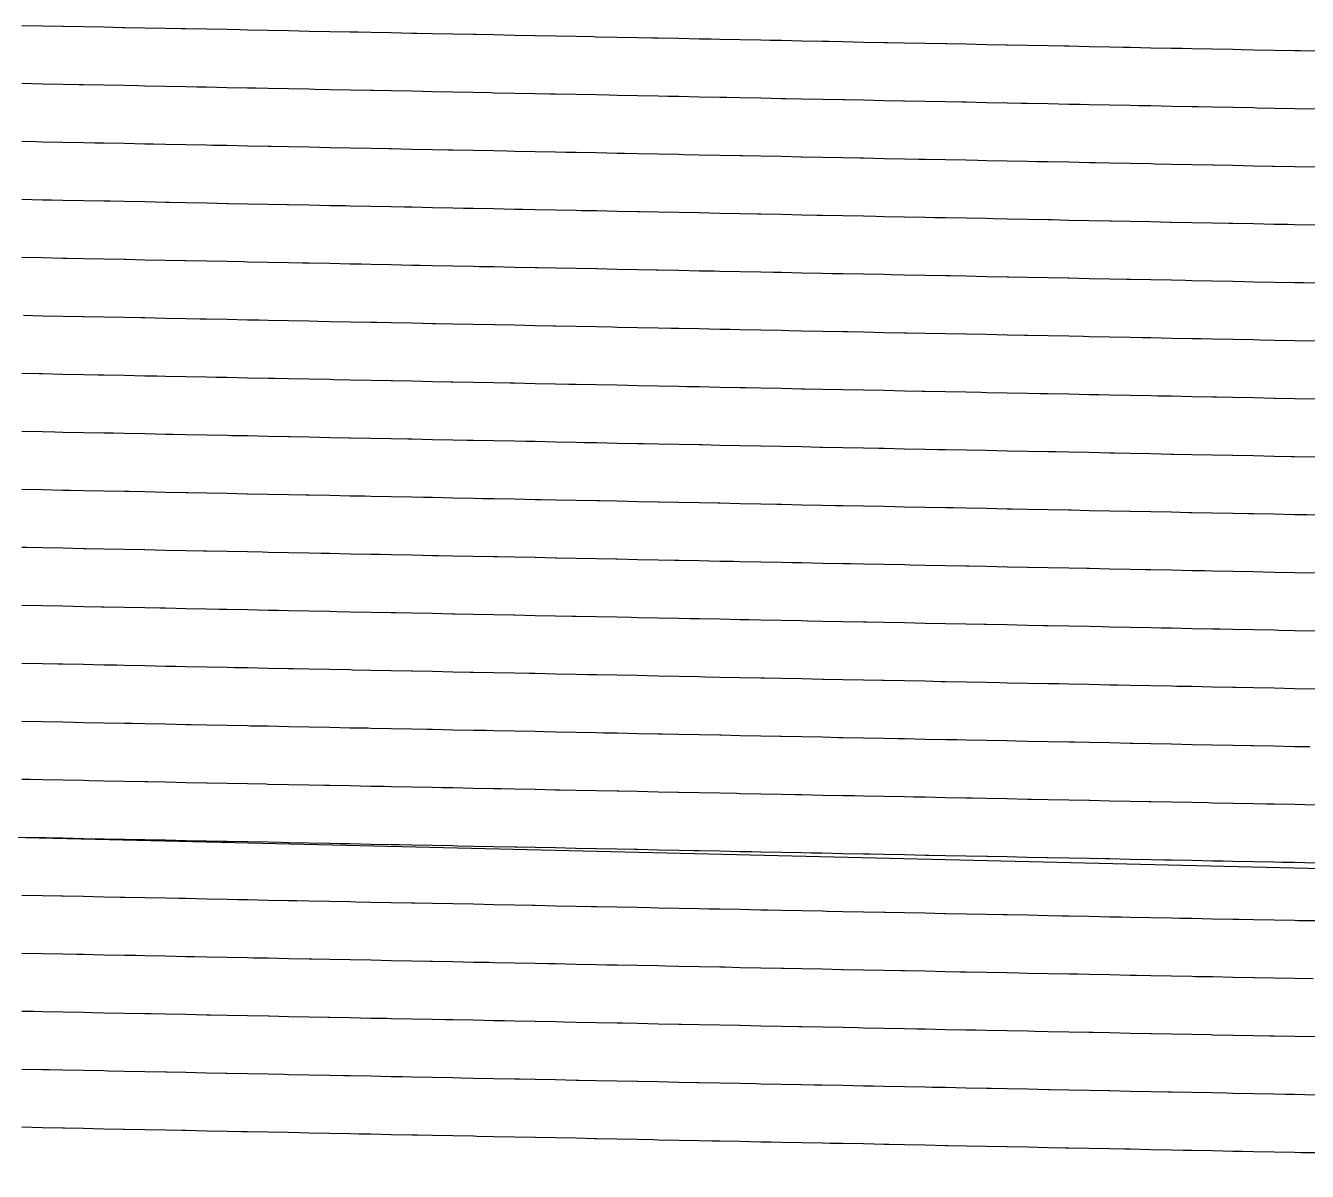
# Model space of a CAD drawing. Header units: metres. Extents: x 2418 to 4584, y 40 to 163.
# Drawn here: x 3095.1 to 3230.5, y 40 to 161 of the extents above; entities that cross this region are included whole.
import ezdxf

# ---------------------------------------------------------------- set-up
doc = ezdxf.new("R2010")
doc.units = ezdxf.units.M
for name, color, linetype in [('Contour_Level_10', 7, 'Continuous'), ('Contour_Level_11', 7, 'Continuous'), ('Contour_Level_12', 7, 'Continuous'), ('Contour_Level_13', 7, 'Continuous'), ('Contour_Level_14', 7, 'Continuous'), ('Contour_Level_15', 7, 'Continuous'), ('Contour_Level_16', 7, 'Continuous'), ('Contour_Level_17', 7, 'Continuous'), ('Contour_Level_18', 7, 'Continuous'), ('Contour_Level_19', 7, 'Continuous'), ('Contour_Level_20', 7, 'Continuous'), ('Contour_Level_21', 7, 'Continuous'), ('Contour_Level_22', 7, 'Continuous'), ('Contour_Level_23', 7, 'Continuous'), ('Contour_Level_24', 7, 'Continuous'), ('Contour_Level_25', 7, 'Continuous'), ('Contour_Level_6', 7, 'Continuous'), ('Contour_Level_7', 7, 'Continuous'), ('Contour_Level_8', 7, 'Continuous'), ('Contour_Level_9', 7, 'Continuous')]:
    doc.layers.add(name, color=color, linetype=linetype)

msp = doc.modelspace()

# ---------------------------------------------------------------- linework, layer by layer
at = {"layer": 'Contour_Level_10'}
msp.add_lwpolyline([(3231.33, 133.8), (3230.09, 133.82), (3229.16, 133.84), (3226.99, 133.88), (3224.82, 133.92), (3223.87, 133.94), (3222.65, 133.97), (3220.49, 134.01), (3218.32, 134.05), (3217.65, 134.07), (3216.15, 134.1), (3213.98, 134.14), (3211.81, 134.18), (3211.43, 134.19), (3209.64, 134.22), (3207.48, 134.27), (3205.31, 134.31), (3205.21, 134.31), (3203.14, 134.35), (3200.97, 134.4), (3199, 134.44), (3198.8, 134.44), (3196.64, 134.48), (3194.47, 134.53), (3192.78, 134.56), (3192.3, 134.57), (3190.13, 134.61), (3187.96, 134.65), (3186.56, 134.68), (3185.8, 134.7), (3183.63, 134.74), (3181.46, 134.78), (3180.34, 134.8), (3179.29, 134.83), (3177.12, 134.87), (3174.96, 134.91), (3174.12, 134.93), (3172.79, 134.95), (3170.62, 135), (3168.45, 135.04), (3167.9, 135.05), (3166.28, 135.08), (3164.12, 135.13), (3161.95, 135.17), (3161.69, 135.17), (3159.78, 135.21), (3157.61, 135.25), (3155.47, 135.3), (3155.44, 135.3), (3153.28, 135.34), (3151.11, 135.38), (3149.25, 135.42), (3148.94, 135.43), (3146.77, 135.47), (3144.6, 135.51), (3143.03, 135.54), (3142.43, 135.56), (3140.27, 135.6), (3138.1, 135.64), (3136.81, 135.67), (3135.93, 135.68), (3133.76, 135.73), (3131.59, 135.77), (3130.6, 135.79), (3129.43, 135.81), (3127.26, 135.86), (3125.09, 135.9), (3124.38, 135.91), (3122.92, 135.94), (3120.75, 135.98), (3118.59, 136.03), (3118.16, 136.04), (3116.42, 136.07), (3114.25, 136.11), (3112.08, 136.16), (3111.94, 136.16), (3109.91, 136.2), (3107.75, 136.24), (3105.72, 136.28), (3105.58, 136.29), (3103.41, 136.33), (3101.24, 136.37), (3099.5, 136.41), (3099.07, 136.41), (3096.91, 136.46), (3094.74, 136.5)], dxfattribs=at)
at = {"layer": 'Contour_Level_11'}
msp.add_lwpolyline([(3231.33, 127.67), (3229.16, 127.71), (3226.99, 127.76), (3225.51, 127.79), (3224.82, 127.8), (3222.65, 127.84), (3220.49, 127.89), (3219.29, 127.91), (3218.32, 127.93), (3216.15, 127.97), (3213.98, 128.02), (3213.07, 128.03), (3211.81, 128.06), (3209.64, 128.1), (3207.48, 128.14), (3206.86, 128.16), (3205.31, 128.19), (3203.14, 128.23), (3200.97, 128.27), (3200.64, 128.28), (3198.8, 128.32), (3196.64, 128.36), (3194.47, 128.4), (3194.42, 128.4), (3192.3, 128.44), (3190.13, 128.49), (3188.2, 128.53), (3187.96, 128.53), (3185.8, 128.57), (3183.63, 128.62), (3181.98, 128.65), (3181.46, 128.66), (3179.29, 128.7), (3177.12, 128.74), (3175.76, 128.77), (3174.96, 128.79), (3172.79, 128.83), (3170.62, 128.87), (3169.55, 128.89), (3168.45, 128.92), (3166.28, 128.96), (3164.12, 129), (3163.33, 129.02), (3161.95, 129.05), (3159.78, 129.09), (3157.61, 129.13), (3157.11, 129.14), (3155.44, 129.17), (3153.28, 129.22), (3151.11, 129.26), (3150.89, 129.26), (3148.94, 129.3), (3146.77, 129.35), (3144.67, 129.39), (3144.6, 129.39), (3142.43, 129.43), (3140.27, 129.47), (3138.46, 129.51), (3138.1, 129.52), (3135.93, 129.56), (3133.76, 129.6), (3132.24, 129.63), (3131.59, 129.65), (3129.43, 129.69), (3127.26, 129.73), (3126.02, 129.76), (3125.09, 129.78), (3122.92, 129.82), (3120.75, 129.86), (3119.8, 129.88), (3118.59, 129.9), (3116.42, 129.95), (3114.25, 129.99), (3113.58, 130), (3112.08, 130.03), (3109.91, 130.08), (3107.75, 130.12), (3107.36, 130.13), (3105.58, 130.16), (3103.41, 130.2), (3101.24, 130.25), (3101.15, 130.25), (3099.07, 130.29), (3096.91, 130.33), (3094.93, 130.37)], dxfattribs=at)
at = {"layer": 'Contour_Level_12'}
msp.add_lwpolyline([(3231.33, 121.55), (3229.16, 121.59), (3227.15, 121.63), (3226.99, 121.63), (3224.82, 121.68), (3222.65, 121.72), (3220.93, 121.75), (3220.49, 121.76), (3218.32, 121.81), (3216.15, 121.85), (3214.72, 121.88), (3213.98, 121.89), (3211.81, 121.93), (3209.64, 121.98), (3208.5, 122), (3207.48, 122.02), (3205.31, 122.06), (3203.14, 122.11), (3202.28, 122.12), (3200.97, 122.15), (3198.8, 122.19), (3196.64, 122.23), (3196.06, 122.25), (3194.47, 122.28), (3192.3, 122.32), (3190.13, 122.36), (3189.84, 122.37), (3187.96, 122.41), (3185.8, 122.45), (3183.63, 122.49), (3183.62, 122.49), (3181.46, 122.54), (3179.29, 122.58), (3177.41, 122.62), (3177.12, 122.62), (3174.96, 122.66), (3172.79, 122.71), (3171.19, 122.74), (3170.62, 122.75), (3168.45, 122.79), (3166.28, 122.84), (3164.97, 122.86), (3164.12, 122.88), (3161.95, 122.92), (3159.78, 122.96), (3158.75, 122.98), (3157.61, 123.01), (3155.44, 123.05), (3153.28, 123.09), (3152.53, 123.11), (3151.11, 123.14), (3148.94, 123.18), (3146.77, 123.22), (3146.32, 123.23), (3144.6, 123.27), (3142.43, 123.31), (3140.27, 123.35), (3140.1, 123.35), (3138.1, 123.39), (3135.93, 123.44), (3133.88, 123.48), (3133.76, 123.48), (3131.59, 123.52), (3129.43, 123.57), (3127.66, 123.6), (3127.26, 123.61), (3125.09, 123.65), (3122.92, 123.69), (3121.44, 123.72), (3120.75, 123.74), (3118.59, 123.78), (3116.42, 123.82), (3115.22, 123.85), (3114.25, 123.87), (3112.08, 123.91), (3109.91, 123.95), (3109.01, 123.97), (3107.75, 123.99), (3105.58, 124.04), (3103.41, 124.08), (3102.79, 124.09), (3101.24, 124.12), (3099.07, 124.17), (3096.91, 124.21), (3096.57, 124.22), (3094.74, 124.25)], dxfattribs=at)
at = {"layer": 'Contour_Level_13'}
msp.add_lwpolyline([(3231.33, 115.42), (3229.16, 115.47), (3228.79, 115.47), (3226.99, 115.51), (3224.82, 115.55), (3222.65, 115.6), (3222.58, 115.6), (3220.49, 115.64), (3218.32, 115.68), (3216.36, 115.72), (3216.15, 115.72), (3213.98, 115.77), (3211.81, 115.81), (3210.14, 115.84), (3209.64, 115.85), (3207.48, 115.9), (3205.31, 115.94), (3203.92, 115.97), (3203.14, 115.98), (3200.97, 116.03), (3198.8, 116.07), (3197.7, 116.09), (3196.64, 116.11), (3194.47, 116.15), (3192.3, 116.2), (3191.48, 116.21), (3190.13, 116.24), (3187.96, 116.28), (3185.8, 116.33), (3185.27, 116.34), (3183.63, 116.37), (3181.46, 116.41), (3179.29, 116.45), (3179.05, 116.46), (3177.12, 116.5), (3174.96, 116.54), (3172.83, 116.58), (3172.79, 116.58), (3170.62, 116.63), (3168.45, 116.67), (3166.61, 116.71), (3166.28, 116.71), (3164.12, 116.76), (3161.95, 116.8), (3160.39, 116.83), (3159.78, 116.84), (3157.61, 116.88), (3155.44, 116.93), (3154.18, 116.95), (3153.28, 116.97), (3151.11, 117.01), (3148.94, 117.06), (3147.96, 117.08), (3146.77, 117.1), (3144.6, 117.14), (3142.43, 117.18), (3141.74, 117.2), (3140.27, 117.23), (3138.1, 117.27), (3135.93, 117.31), (3135.52, 117.32), (3133.76, 117.36), (3131.59, 117.4), (3129.43, 117.44), (3129.3, 117.44), (3127.26, 117.48), (3125.09, 117.53), (3123.08, 117.57), (3122.92, 117.57), (3120.75, 117.61), (3118.59, 117.66), (3116.87, 117.69), (3116.42, 117.7), (3114.25, 117.74), (3112.08, 117.79), (3110.65, 117.81), (3109.91, 117.83), (3107.75, 117.87), (3105.58, 117.91), (3104.43, 117.94), (3103.41, 117.96), (3101.24, 118), (3099.07, 118.04), (3098.21, 118.06), (3096.91, 118.09), (3094.74, 118.13)], dxfattribs=at)
at = {"layer": 'Contour_Level_14'}
msp.add_lwpolyline([(3231.33, 109.3), (3230.44, 109.32), (3229.16, 109.34), (3226.99, 109.39), (3224.82, 109.43), (3224.22, 109.44), (3222.65, 109.47), (3220.49, 109.52), (3218.32, 109.56), (3218, 109.56), (3216.15, 109.6), (3213.98, 109.64), (3211.81, 109.69), (3211.78, 109.69), (3209.64, 109.73), (3207.48, 109.77), (3205.56, 109.81), (3205.31, 109.82), (3203.14, 109.86), (3200.97, 109.9), (3199.35, 109.93), (3198.8, 109.94), (3196.64, 109.99), (3194.47, 110.03), (3193.13, 110.06), (3192.3, 110.07), (3190.13, 110.12), (3187.96, 110.16), (3186.91, 110.18), (3185.8, 110.2), (3183.63, 110.25), (3181.46, 110.29), (3180.69, 110.3), (3179.29, 110.33), (3177.12, 110.37), (3174.96, 110.42), (3174.47, 110.43), (3172.79, 110.46), (3170.62, 110.5), (3168.45, 110.55), (3168.25, 110.55), (3166.28, 110.59), (3164.12, 110.63), (3162.04, 110.67), (3161.95, 110.67), (3159.78, 110.72), (3157.61, 110.76), (3155.82, 110.8), (3155.44, 110.8), (3153.28, 110.85), (3151.11, 110.89), (3149.6, 110.92), (3148.94, 110.93), (3146.77, 110.97), (3144.6, 111.02), (3143.38, 111.04), (3142.43, 111.06), (3140.27, 111.1), (3138.1, 111.15), (3137.16, 111.17), (3135.93, 111.19), (3133.76, 111.23), (3131.59, 111.28), (3130.94, 111.29), (3129.43, 111.32), (3127.26, 111.36), (3125.09, 111.4), (3124.73, 111.41), (3122.92, 111.45), (3120.75, 111.49), (3118.59, 111.53), (3118.51, 111.53), (3116.42, 111.58), (3114.25, 111.62), (3112.29, 111.66), (3112.08, 111.66), (3109.91, 111.7), (3107.75, 111.75), (3106.07, 111.78), (3105.58, 111.79), (3103.41, 111.83), (3101.24, 111.88), (3099.85, 111.9), (3099.07, 111.92), (3096.91, 111.96), (3094.74, 112.01)], dxfattribs=at)
at = {"layer": 'Contour_Level_15'}
msp.add_lwpolyline([(3231.33, 103.18), (3229.16, 103.22), (3226.99, 103.26), (3225.86, 103.29), (3224.82, 103.31), (3222.65, 103.35), (3220.49, 103.39), (3219.64, 103.41), (3218.32, 103.43), (3216.15, 103.48), (3213.98, 103.52), (3213.42, 103.53), (3211.81, 103.56), (3209.64, 103.61), (3207.48, 103.65), (3207.21, 103.65), (3205.31, 103.69), (3203.14, 103.74), (3200.99, 103.78), (3200.97, 103.78), (3198.8, 103.82), (3196.64, 103.86), (3194.77, 103.9), (3194.47, 103.91), (3192.3, 103.95), (3190.13, 103.99), (3188.55, 104.02), (3187.96, 104.04), (3185.8, 104.08), (3183.63, 104.12), (3182.33, 104.15), (3181.46, 104.16), (3179.29, 104.21), (3177.12, 104.25), (3176.11, 104.27), (3174.96, 104.29), (3172.79, 104.34), (3170.62, 104.38), (3169.9, 104.39), (3168.45, 104.42), (3166.28, 104.46), (3164.12, 104.51), (3163.68, 104.52), (3161.95, 104.55), (3159.78, 104.59), (3157.61, 104.64), (3157.46, 104.64), (3155.44, 104.68), (3153.28, 104.72), (3151.24, 104.76), (3151.11, 104.77), (3148.94, 104.81), (3146.77, 104.85), (3145.02, 104.89), (3144.6, 104.89), (3142.43, 104.94), (3140.27, 104.98), (3138.8, 105.01), (3138.1, 105.02), (3135.93, 105.07), (3133.76, 105.11), (3132.59, 105.13), (3131.59, 105.15), (3129.43, 105.19), (3127.26, 105.24), (3126.37, 105.26), (3125.09, 105.28), (3122.92, 105.32), (3120.75, 105.37), (3120.15, 105.38), (3118.59, 105.41), (3116.42, 105.45), (3114.25, 105.5), (3113.93, 105.5), (3112.08, 105.54), (3109.91, 105.58), (3107.75, 105.62), (3107.71, 105.62), (3105.58, 105.67), (3103.41, 105.71), (3101.49, 105.75), (3101.24, 105.75), (3099.07, 105.8), (3096.91, 105.84), (3095.28, 105.87), (3094.74, 105.88)], dxfattribs=at)
at = {"layer": 'Contour_Level_16'}
msp.add_lwpolyline([(3231.33, 97.05), (3229.16, 97.1), (3227.5, 97.13), (3226.99, 97.14), (3224.82, 97.18), (3222.65, 97.23), (3221.28, 97.25), (3220.49, 97.27), (3218.32, 97.31), (3216.15, 97.35), (3215.07, 97.38), (3213.98, 97.4), (3211.81, 97.44), (3209.64, 97.48), (3208.85, 97.5), (3207.48, 97.53), (3205.31, 97.57), (3203.14, 97.61), (3202.63, 97.62), (3200.97, 97.65), (3198.8, 97.7), (3196.64, 97.74), (3196.41, 97.74), (3194.47, 97.78), (3192.3, 97.83), (3190.19, 97.87), (3190.13, 97.87), (3187.96, 97.91), (3185.8, 97.95), (3183.97, 97.99), (3183.63, 98), (3181.46, 98.04), (3179.29, 98.08), (3177.76, 98.11), (3177.12, 98.13), (3174.96, 98.17), (3172.79, 98.21), (3171.54, 98.24), (3170.62, 98.26), (3168.45, 98.3), (3166.28, 98.34), (3165.32, 98.36), (3164.12, 98.38), (3161.95, 98.43), (3159.78, 98.47), (3159.1, 98.48), (3157.61, 98.51), (3155.44, 98.56), (3153.28, 98.6), (3152.88, 98.61), (3151.11, 98.64), (3148.94, 98.68), (3146.77, 98.73), (3146.66, 98.73), (3144.6, 98.77), (3142.43, 98.81), (3140.45, 98.85), (3140.27, 98.86), (3138.1, 98.9), (3135.93, 98.94), (3134.23, 98.98), (3133.76, 98.99), (3131.59, 99.03), (3129.43, 99.07), (3128.01, 99.1), (3127.26, 99.11), (3125.09, 99.16), (3122.92, 99.2), (3121.79, 99.22), (3120.75, 99.24), (3118.59, 99.29), (3116.42, 99.33), (3115.57, 99.35), (3114.25, 99.37), (3112.08, 99.41), (3109.91, 99.46), (3109.35, 99.47), (3107.75, 99.5), (3105.58, 99.54), (3103.41, 99.59), (3103.14, 99.59), (3101.24, 99.63), (3099.07, 99.67), (3096.92, 99.71), (3096.91, 99.71), (3094.74, 99.76)], dxfattribs=at)
at = {"layer": 'Contour_Level_17'}
msp.add_lwpolyline([(3231.33, 90.93), (3229.16, 90.97), (3229.14, 90.97), (3226.99, 91.02), (3224.82, 91.06), (3222.93, 91.1), (3222.65, 91.1), (3220.49, 91.14), (3218.32, 91.19), (3216.71, 91.22), (3216.15, 91.23), (3213.98, 91.27), (3211.81, 91.32), (3210.49, 91.34), (3209.64, 91.36), (3207.48, 91.4), (3205.31, 91.44), (3204.27, 91.47), (3203.14, 91.49), (3200.97, 91.53), (3198.8, 91.57), (3198.05, 91.59), (3196.64, 91.62), (3194.47, 91.66), (3192.3, 91.7), (3191.83, 91.71), (3190.13, 91.75), (3187.96, 91.79), (3185.8, 91.83), (3185.62, 91.83), (3183.63, 91.87), (3181.46, 91.92), (3179.4, 91.96), (3179.29, 91.96), (3177.12, 92), (3174.96, 92.05), (3173.18, 92.08), (3172.79, 92.09), (3170.62, 92.13), (3168.45, 92.17), (3166.96, 92.2), (3166.28, 92.22), (3164.12, 92.26), (3161.95, 92.3), (3160.74, 92.33), (3159.78, 92.35), (3157.61, 92.39), (3155.44, 92.43), (3154.52, 92.45), (3153.28, 92.48), (3151.11, 92.52), (3148.94, 92.56), (3148.31, 92.57), (3146.77, 92.6), (3144.6, 92.65), (3142.43, 92.69), (3142.09, 92.7), (3140.27, 92.73), (3138.1, 92.78), (3135.93, 92.82), (3135.87, 92.82), (3133.76, 92.86), (3131.59, 92.9), (3129.65, 92.94), (3129.43, 92.95), (3127.26, 92.99), (3125.09, 93.03), (3123.43, 93.07), (3122.92, 93.08), (3120.75, 93.12), (3118.59, 93.16), (3117.22, 93.19), (3116.42, 93.2), (3114.25, 93.25), (3112.08, 93.29), (3111, 93.31), (3109.91, 93.33), (3107.75, 93.38), (3105.58, 93.42), (3104.78, 93.44), (3103.41, 93.46), (3101.24, 93.51), (3099.07, 93.55), (3098.56, 93.56), (3096.91, 93.59), (3094.74, 93.63)], dxfattribs=at)
at = {"layer": 'Contour_Level_18'}
msp.add_lwpolyline([(3230.79, 84.82), (3229.16, 84.85), (3226.99, 84.89), (3224.82, 84.93), (3224.57, 84.94), (3222.65, 84.98), (3220.49, 85.02), (3218.35, 85.06), (3218.32, 85.06), (3216.15, 85.11), (3213.98, 85.15), (3212.13, 85.19), (3211.81, 85.19), (3209.64, 85.24), (3207.48, 85.28), (3205.91, 85.31), (3205.31, 85.32), (3203.14, 85.36), (3200.97, 85.41), (3199.69, 85.43), (3198.8, 85.45), (3196.64, 85.49), (3194.47, 85.54), (3193.48, 85.56), (3192.3, 85.58), (3190.13, 85.62), (3187.96, 85.66), (3187.26, 85.68), (3185.8, 85.71), (3183.63, 85.75), (3181.46, 85.79), (3181.04, 85.8), (3179.29, 85.84), (3177.12, 85.88), (3174.96, 85.92), (3174.82, 85.92), (3172.79, 85.97), (3170.62, 86.01), (3168.6, 86.05), (3168.45, 86.05), (3166.28, 86.09), (3164.12, 86.14), (3162.38, 86.17), (3161.95, 86.18), (3159.78, 86.22), (3157.61, 86.27), (3156.17, 86.29), (3155.44, 86.31), (3153.28, 86.35), (3151.11, 86.39), (3149.95, 86.42), (3148.94, 86.44), (3146.77, 86.48), (3144.6, 86.52), (3143.73, 86.54), (3142.43, 86.57), (3140.27, 86.61), (3138.1, 86.65), (3137.51, 86.66), (3135.93, 86.69), (3133.76, 86.74), (3131.59, 86.78), (3131.29, 86.79), (3129.43, 86.82), (3127.26, 86.87), (3125.09, 86.91), (3125.08, 86.91), (3122.92, 86.95), (3120.75, 87), (3118.86, 87.03), (3118.59, 87.04), (3116.42, 87.08), (3114.25, 87.12), (3112.64, 87.16), (3112.08, 87.17), (3109.91, 87.21), (3107.75, 87.25), (3106.42, 87.28), (3105.58, 87.3), (3103.41, 87.34), (3101.24, 87.38), (3100.2, 87.4), (3099.07, 87.42), (3096.91, 87.47), (3094.74, 87.51)], dxfattribs=at)
at = {"layer": 'Contour_Level_19'}
msp.add_lwpolyline([(3231.33, 78.68), (3229.16, 78.73), (3226.99, 78.77), (3226.21, 78.78), (3224.82, 78.81), (3222.65, 78.85), (3220.49, 78.9), (3219.99, 78.91), (3218.32, 78.94), (3216.15, 78.98), (3213.98, 79.03), (3213.77, 79.03), (3211.81, 79.07), (3209.64, 79.11), (3207.55, 79.15), (3207.48, 79.15), (3205.31, 79.2), (3203.14, 79.24), (3201.34, 79.28), (3200.97, 79.28), (3198.8, 79.33), (3196.64, 79.37), (3195.12, 79.4), (3194.47, 79.41), (3192.3, 79.46), (3190.13, 79.5), (3188.9, 79.52), (3187.96, 79.54), (3185.8, 79.58), (3183.63, 79.63), (3182.68, 79.65), (3181.46, 79.67), (3179.29, 79.71), (3177.12, 79.76), (3176.46, 79.77), (3174.96, 79.8), (3172.79, 79.84), (3170.62, 79.88), (3170.24, 79.89), (3168.45, 79.93), (3166.28, 79.97), (3164.12, 80.01), (3164.03, 80.02), (3161.95, 80.06), (3159.78, 80.1), (3157.81, 80.14), (3157.61, 80.14), (3155.44, 80.18), (3153.28, 80.23), (3151.59, 80.26), (3151.11, 80.27), (3148.94, 80.31), (3146.77, 80.36), (3145.37, 80.38), (3144.6, 80.4), (3142.43, 80.44), (3140.27, 80.49), (3139.15, 80.51), (3138.1, 80.53), (3135.93, 80.57), (3133.76, 80.61), (3132.94, 80.63), (3131.59, 80.66), (3129.43, 80.7), (3127.26, 80.74), (3126.72, 80.75), (3125.09, 80.79), (3122.92, 80.83), (3120.75, 80.87), (3120.5, 80.88), (3118.59, 80.91), (3116.42, 80.96), (3114.28, 81), (3114.25, 81), (3112.08, 81.04), (3109.91, 81.09), (3108.06, 81.12), (3107.75, 81.13), (3105.58, 81.17), (3103.41, 81.22), (3101.84, 81.25), (3101.24, 81.26), (3099.07, 81.3), (3096.91, 81.34), (3095.63, 81.37), (3094.74, 81.39)], dxfattribs=at)
at = {"layer": 'Contour_Level_20'}
msp.add_lwpolyline([(3231.33, 72.56), (3229.16, 72.6), (3227.85, 72.63), (3226.99, 72.64), (3224.82, 72.69), (3222.65, 72.73), (3221.63, 72.75), (3220.49, 72.77), (3218.32, 72.82), (3216.15, 72.86), (3215.41, 72.87), (3213.98, 72.9), (3211.81, 72.95), (3209.64, 72.99), (3209.2, 73), (3207.48, 73.03), (3205.31, 73.07), (3203.14, 73.12), (3202.98, 73.12), (3200.97, 73.16), (3198.8, 73.2), (3196.76, 73.24), (3196.64, 73.25), (3194.47, 73.29), (3192.3, 73.33), (3190.54, 73.37), (3190.13, 73.37), (3187.96, 73.42), (3185.8, 73.46), (3184.32, 73.49), (3183.63, 73.5), (3181.46, 73.55), (3179.29, 73.59), (3178.1, 73.61), (3177.12, 73.63), (3174.96, 73.67), (3172.79, 73.72), (3171.89, 73.74), (3170.62, 73.76), (3168.45, 73.8), (3166.28, 73.85), (3165.67, 73.86), (3164.12, 73.89), (3161.95, 73.93), (3159.78, 73.98), (3159.45, 73.98), (3157.61, 74.02), (3155.44, 74.06), (3153.28, 74.1), (3153.23, 74.11), (3151.11, 74.15), (3148.94, 74.19), (3147.01, 74.23), (3146.77, 74.23), (3144.6, 74.28), (3142.43, 74.32), (3140.8, 74.35), (3140.27, 74.36), (3138.1, 74.4), (3135.93, 74.45), (3134.58, 74.47), (3133.76, 74.49), (3131.59, 74.53), (3129.43, 74.58), (3128.36, 74.6), (3127.26, 74.62), (3125.09, 74.66), (3122.92, 74.71), (3122.14, 74.72), (3120.75, 74.75), (3118.59, 74.79), (3116.42, 74.83), (3115.92, 74.84), (3114.25, 74.88), (3112.08, 74.92), (3109.91, 74.96), (3109.7, 74.97), (3107.75, 75.01), (3105.58, 75.05), (3103.49, 75.09), (3103.41, 75.09), (3101.24, 75.13), (3099.07, 75.18), (3097.27, 75.21), (3096.91, 75.22), (3094.74, 75.26)], dxfattribs=at)
at = {"layer": 'Contour_Level_21'}
for points in [[(2418.3, 91.48), (4565.81, 40)], [(3231.33, 66.44), (3229.49, 66.47), (3229.16, 66.48), (3226.99, 66.52), (3224.82, 66.56), (3223.27, 66.59), (3222.65, 66.61), (3220.49, 66.65), (3218.32, 66.69), (3217.06, 66.72), (3216.15, 66.74), (3213.98, 66.78), (3211.81, 66.82), (3210.84, 66.84), (3209.64, 66.86), (3207.48, 66.91), (3205.31, 66.95), (3204.62, 66.96), (3203.14, 66.99), (3200.97, 67.04), (3198.8, 67.08), (3198.4, 67.09), (3196.64, 67.12), (3194.47, 67.16), (3192.3, 67.21), (3192.18, 67.21), (3190.13, 67.25), (3187.96, 67.29), (3185.97, 67.33), (3185.8, 67.34), (3183.63, 67.38), (3181.46, 67.42), (3179.75, 67.46), (3179.29, 67.47), (3177.12, 67.51), (3174.96, 67.55), (3173.53, 67.58), (3172.79, 67.59), (3170.62, 67.64), (3168.45, 67.68), (3167.31, 67.7), (3166.28, 67.72), (3164.12, 67.77), (3161.95, 67.81), (3161.09, 67.83), (3159.78, 67.85), (3157.61, 67.89), (3155.44, 67.94), (3154.87, 67.95), (3153.28, 67.98), (3151.11, 68.02), (3148.94, 68.07), (3148.66, 68.07), (3146.77, 68.11), (3144.6, 68.15), (3142.44, 68.2), (3142.43, 68.2), (3140.27, 68.24), (3138.1, 68.28), (3136.22, 68.32), (3135.93, 68.32), (3133.76, 68.37), (3131.59, 68.41), (3130, 68.44), (3129.43, 68.45), (3127.26, 68.5), (3125.09, 68.54), (3123.78, 68.56), (3122.92, 68.58), (3120.75, 68.62), (3118.59, 68.67), (3117.56, 68.69), (3116.42, 68.71), (3114.25, 68.75), (3112.08, 68.8), (3111.35, 68.81), (3109.91, 68.84), (3107.75, 68.88), (3105.58, 68.93), (3105.13, 68.93), (3103.41, 68.97), (3101.24, 69.01), (3099.07, 69.05), (3098.91, 69.06), (3096.91, 69.1), (3094.74, 69.14)]]:
    msp.add_lwpolyline(points, dxfattribs=at)
at = {"layer": 'Contour_Level_22'}
msp.add_lwpolyline([(3231.13, 60.32), (3229.16, 60.35), (3226.99, 60.4), (3224.92, 60.44), (3224.82, 60.44), (3222.65, 60.48), (3220.49, 60.53), (3218.7, 60.56), (3218.32, 60.57), (3216.15, 60.61), (3213.98, 60.65), (3212.48, 60.68), (3211.81, 60.7), (3209.64, 60.74), (3207.48, 60.78), (3206.26, 60.81), (3205.31, 60.83), (3203.14, 60.87), (3200.97, 60.91), (3200.04, 60.93), (3198.8, 60.96), (3196.64, 61), (3194.47, 61.04), (3193.83, 61.05), (3192.3, 61.08), (3190.13, 61.13), (3187.96, 61.17), (3187.61, 61.18), (3185.8, 61.21), (3183.63, 61.26), (3181.46, 61.3), (3181.39, 61.3), (3179.29, 61.34), (3177.12, 61.38), (3175.17, 61.42), (3174.96, 61.43), (3172.79, 61.47), (3170.62, 61.51), (3168.95, 61.55), (3168.45, 61.56), (3166.28, 61.6), (3164.12, 61.64), (3162.73, 61.67), (3161.95, 61.69), (3159.78, 61.73), (3157.61, 61.77), (3156.52, 61.79), (3155.44, 61.81), (3153.28, 61.86), (3151.11, 61.9), (3150.3, 61.92), (3148.94, 61.94), (3146.77, 61.99), (3144.6, 62.03), (3144.08, 62.04), (3142.43, 62.07), (3140.27, 62.11), (3138.1, 62.16), (3137.86, 62.16), (3135.93, 62.2), (3133.76, 62.24), (3131.64, 62.29), (3131.59, 62.29), (3129.43, 62.33), (3127.26, 62.37), (3125.42, 62.41), (3125.09, 62.42), (3122.92, 62.46), (3120.75, 62.5), (3119.21, 62.53), (3118.59, 62.54), (3116.42, 62.59), (3114.25, 62.63), (3112.99, 62.65), (3112.08, 62.67), (3109.91, 62.72), (3107.75, 62.76), (3106.77, 62.78), (3105.58, 62.8), (3103.41, 62.84), (3101.24, 62.89), (3100.55, 62.9), (3099.07, 62.93), (3096.91, 62.97), (3094.74, 63.02)], dxfattribs=at)
at = {"layer": 'Contour_Level_23'}
msp.add_lwpolyline([(3231.33, 54.19), (3229.16, 54.23), (3226.99, 54.27), (3226.56, 54.28), (3224.82, 54.32), (3222.65, 54.36), (3220.49, 54.4), (3220.34, 54.41), (3218.32, 54.45), (3216.15, 54.49), (3214.12, 54.53), (3213.98, 54.53), (3211.81, 54.57), (3209.64, 54.62), (3207.9, 54.65), (3207.48, 54.66), (3205.31, 54.7), (3203.14, 54.75), (3201.69, 54.77), (3200.97, 54.79), (3198.8, 54.83), (3196.64, 54.87), (3195.47, 54.9), (3194.47, 54.92), (3192.3, 54.96), (3190.13, 55), (3189.25, 55.02), (3187.96, 55.05), (3185.8, 55.09), (3183.63, 55.13), (3183.03, 55.14), (3181.46, 55.18), (3179.29, 55.22), (3177.12, 55.26), (3176.81, 55.27), (3174.96, 55.3), (3172.79, 55.35), (3170.62, 55.39), (3170.59, 55.39), (3168.45, 55.43), (3166.28, 55.48), (3164.38, 55.51), (3164.12, 55.52), (3161.95, 55.56), (3159.78, 55.6), (3158.16, 55.64), (3157.61, 55.65), (3155.44, 55.69), (3153.28, 55.73), (3151.94, 55.76), (3151.11, 55.78), (3148.94, 55.82), (3146.77, 55.86), (3145.72, 55.88), (3144.6, 55.91), (3142.43, 55.95), (3140.27, 55.99), (3139.5, 56.01), (3138.1, 56.03), (3135.93, 56.08), (3133.76, 56.12), (3133.28, 56.13), (3131.59, 56.16), (3129.43, 56.21), (3127.26, 56.25), (3127.07, 56.25), (3125.09, 56.29), (3122.92, 56.33), (3120.85, 56.38), (3120.75, 56.38), (3118.59, 56.42), (3116.42, 56.46), (3114.63, 56.5), (3114.25, 56.51), (3112.08, 56.55), (3109.91, 56.59), (3108.41, 56.62), (3107.75, 56.63), (3105.58, 56.68), (3103.41, 56.72), (3102.19, 56.74), (3101.24, 56.76), (3099.07, 56.81), (3096.91, 56.85), (3095.97, 56.87), (3094.74, 56.89)], dxfattribs=at)
at = {"layer": 'Contour_Level_24'}
msp.add_lwpolyline([(3231.33, 48.06), (3229.16, 48.11), (3228.2, 48.13), (3226.99, 48.15), (3224.82, 48.19), (3222.65, 48.24), (3221.98, 48.25), (3220.49, 48.28), (3218.32, 48.32), (3216.15, 48.36), (3215.76, 48.37), (3213.98, 48.41), (3211.81, 48.45), (3209.64, 48.49), (3209.55, 48.5), (3207.48, 48.54), (3205.31, 48.58), (3203.33, 48.62), (3203.14, 48.62), (3200.97, 48.67), (3198.8, 48.71), (3197.11, 48.74), (3196.64, 48.75), (3194.47, 48.79), (3192.3, 48.84), (3190.89, 48.86), (3190.13, 48.88), (3187.96, 48.92), (3185.8, 48.97), (3184.67, 48.99), (3183.63, 49.01), (3181.46, 49.05), (3179.29, 49.09), (3178.45, 49.11), (3177.12, 49.14), (3174.96, 49.18), (3172.79, 49.22), (3172.24, 49.23), (3170.62, 49.27), (3168.45, 49.31), (3166.28, 49.35), (3166.02, 49.36), (3164.12, 49.4), (3161.95, 49.44), (3159.8, 49.48), (3159.78, 49.48), (3157.61, 49.52), (3155.44, 49.57), (3153.58, 49.6), (3153.28, 49.61), (3151.11, 49.65), (3148.94, 49.7), (3147.36, 49.73), (3146.77, 49.74), (3144.6, 49.78), (3142.43, 49.82), (3141.14, 49.85), (3140.27, 49.87), (3138.1, 49.91), (3135.93, 49.95), (3134.93, 49.97), (3133.76, 50), (3131.59, 50.04), (3129.43, 50.08), (3128.71, 50.1), (3127.26, 50.12), (3125.09, 50.17), (3122.92, 50.21), (3122.49, 50.22), (3120.75, 50.25), (3118.59, 50.3), (3116.42, 50.34), (3116.27, 50.34), (3114.25, 50.38), (3112.08, 50.43), (3110.05, 50.47), (3109.91, 50.47), (3107.75, 50.51), (3105.58, 50.55), (3103.84, 50.59), (3103.41, 50.6), (3101.24, 50.64), (3099.07, 50.68), (3097.62, 50.71), (3096.91, 50.73), (3094.74, 50.77)], dxfattribs=at)
at = {"layer": 'Contour_Level_25'}
msp.add_lwpolyline([(3231.33, 41.94), (3229.84, 41.97), (3229.16, 41.98), (3226.99, 42.03), (3224.82, 42.07), (3223.62, 42.09), (3222.65, 42.11), (3220.49, 42.16), (3218.32, 42.2), (3217.41, 42.22), (3216.15, 42.24), (3213.98, 42.28), (3211.81, 42.33), (3211.19, 42.34), (3209.64, 42.37), (3207.48, 42.41), (3205.31, 42.46), (3204.97, 42.46), (3203.14, 42.5), (3200.97, 42.54), (3198.8, 42.58), (3198.75, 42.59), (3196.64, 42.63), (3194.47, 42.67), (3192.53, 42.71), (3192.3, 42.71), (3190.13, 42.76), (3187.96, 42.8), (3186.31, 42.83), (3185.8, 42.84), (3183.63, 42.89), (3181.46, 42.93), (3180.1, 42.95), (3179.29, 42.97), (3177.12, 43.01), (3174.96, 43.06), (3173.88, 43.08), (3172.79, 43.1), (3170.62, 43.14), (3168.45, 43.19), (3167.66, 43.2), (3166.28, 43.23), (3164.12, 43.27), (3161.95, 43.31), (3161.44, 43.32), (3159.78, 43.36), (3157.61, 43.4), (3155.44, 43.44), (3155.22, 43.45), (3153.28, 43.49), (3151.11, 43.53), (3149, 43.57), (3148.94, 43.57), (3146.77, 43.61), (3144.6, 43.66), (3142.79, 43.69), (3142.43, 43.7), (3140.27, 43.74), (3138.1, 43.79), (3136.57, 43.82), (3135.93, 43.83), (3133.76, 43.87), (3131.59, 43.92), (3130.35, 43.94), (3129.43, 43.96), (3127.26, 44), (3125.09, 44.04), (3124.13, 44.06), (3122.92, 44.09), (3120.75, 44.13), (3118.59, 44.17), (3117.91, 44.19), (3116.42, 44.22), (3114.25, 44.26), (3112.08, 44.3), (3111.7, 44.31), (3109.91, 44.34), (3107.75, 44.39), (3105.58, 44.43), (3105.48, 44.43), (3103.41, 44.47), (3101.24, 44.52), (3099.26, 44.56), (3099.07, 44.56), (3096.91, 44.6), (3094.74, 44.65)], dxfattribs=at)
at = {"layer": 'Contour_Level_6'}
msp.add_lwpolyline([(3231.33, 158.29), (3229.74, 158.32), (3229.16, 158.33), (3226.99, 158.38), (3224.82, 158.42), (3223.52, 158.44), (3222.65, 158.46), (3220.49, 158.5), (3218.32, 158.55), (3217.3, 158.57), (3216.15, 158.59), (3213.98, 158.63), (3211.81, 158.68), (3211.08, 158.69), (3209.64, 158.72), (3207.48, 158.76), (3205.31, 158.81), (3204.86, 158.81), (3203.14, 158.85), (3200.97, 158.89), (3198.8, 158.93), (3198.65, 158.94), (3196.64, 158.98), (3194.47, 159.02), (3192.43, 159.06), (3192.3, 159.06), (3190.13, 159.11), (3187.96, 159.15), (3186.21, 159.18), (3185.8, 159.19), (3183.63, 159.23), (3181.46, 159.28), (3179.99, 159.31), (3179.29, 159.32), (3177.12, 159.36), (3174.96, 159.41), (3173.77, 159.43), (3172.79, 159.45), (3170.62, 159.49), (3168.45, 159.53), (3167.56, 159.55), (3166.28, 159.58), (3164.12, 159.62), (3161.95, 159.66), (3161.34, 159.68), (3159.78, 159.71), (3157.61, 159.75), (3155.44, 159.79), (3155.12, 159.8), (3153.28, 159.84), (3151.11, 159.88), (3148.94, 159.92), (3148.9, 159.92), (3146.77, 159.96), (3144.6, 160.01), (3142.68, 160.05), (3142.43, 160.05), (3140.27, 160.09), (3138.1, 160.14), (3136.46, 160.17), (3135.93, 160.18), (3133.76, 160.22), (3131.59, 160.26), (3130.25, 160.29), (3129.43, 160.31), (3127.26, 160.35), (3125.09, 160.39), (3124.03, 160.41), (3122.92, 160.44), (3120.75, 160.48), (3118.59, 160.52), (3117.81, 160.54), (3116.42, 160.57), (3114.25, 160.61), (3112.08, 160.65), (3111.59, 160.66), (3109.91, 160.69), (3107.75, 160.74), (3105.58, 160.78), (3105.37, 160.78), (3103.41, 160.82), (3101.24, 160.87), (3099.15, 160.91), (3099.07, 160.91), (3096.91, 160.95), (3094.74, 160.99)], dxfattribs=at)
at = {"layer": 'Contour_Level_7'}
msp.add_lwpolyline([(3231.33, 152.17), (3229.16, 152.21), (3226.99, 152.25), (3225.16, 152.29), (3224.82, 152.3), (3222.65, 152.34), (3220.49, 152.38), (3218.94, 152.41), (3218.32, 152.42), (3216.15, 152.47), (3213.98, 152.51), (3212.73, 152.53), (3211.81, 152.55), (3209.64, 152.6), (3207.48, 152.64), (3206.51, 152.66), (3205.31, 152.68), (3203.14, 152.72), (3200.97, 152.77), (3200.29, 152.78), (3198.8, 152.81), (3196.64, 152.85), (3194.47, 152.9), (3194.07, 152.9), (3192.3, 152.94), (3190.13, 152.98), (3187.96, 153.02), (3187.85, 153.03), (3185.8, 153.07), (3183.63, 153.11), (3181.63, 153.15), (3181.46, 153.15), (3179.29, 153.2), (3177.12, 153.24), (3175.42, 153.27), (3174.96, 153.28), (3172.79, 153.33), (3170.62, 153.37), (3169.2, 153.4), (3168.45, 153.41), (3166.28, 153.45), (3164.12, 153.5), (3162.98, 153.52), (3161.95, 153.54), (3159.78, 153.58), (3157.61, 153.63), (3156.76, 153.64), (3155.44, 153.67), (3153.28, 153.71), (3151.11, 153.75), (3150.54, 153.77), (3148.94, 153.8), (3146.77, 153.84), (3144.6, 153.88), (3144.32, 153.89), (3142.43, 153.93), (3140.27, 153.97), (3138.11, 154.01), (3138.1, 154.01), (3135.93, 154.06), (3133.76, 154.1), (3131.89, 154.14), (3131.59, 154.14), (3129.43, 154.18), (3127.26, 154.23), (3125.67, 154.26), (3125.09, 154.27), (3122.92, 154.31), (3120.75, 154.36), (3119.45, 154.38), (3118.59, 154.4), (3116.42, 154.44), (3114.25, 154.48), (3113.23, 154.5), (3112.08, 154.53), (3109.91, 154.57), (3107.75, 154.61), (3107.01, 154.63), (3105.58, 154.66), (3103.41, 154.7), (3101.24, 154.74), (3100.8, 154.75), (3099.07, 154.78), (3096.91, 154.83), (3094.74, 154.87)], dxfattribs=at)
at = {"layer": 'Contour_Level_8'}
msp.add_lwpolyline([(3231.33, 146.04), (3229.16, 146.09), (3226.99, 146.13), (3226.8, 146.13), (3224.82, 146.17), (3222.65, 146.21), (3220.59, 146.26), (3220.49, 146.26), (3218.32, 146.3), (3216.15, 146.34), (3214.37, 146.38), (3213.98, 146.39), (3211.81, 146.43), (3209.64, 146.47), (3208.15, 146.5), (3207.48, 146.51), (3205.31, 146.56), (3203.14, 146.6), (3201.93, 146.62), (3200.97, 146.64), (3198.8, 146.69), (3196.64, 146.73), (3195.71, 146.75), (3194.47, 146.77), (3192.3, 146.82), (3190.13, 146.86), (3189.49, 146.87), (3187.96, 146.9), (3185.8, 146.94), (3183.63, 146.99), (3183.28, 146.99), (3181.46, 147.03), (3179.29, 147.07), (3177.12, 147.12), (3177.06, 147.12), (3174.96, 147.16), (3172.79, 147.2), (3170.84, 147.24), (3170.62, 147.24), (3168.45, 147.29), (3166.28, 147.33), (3164.62, 147.36), (3164.12, 147.37), (3161.95, 147.42), (3159.78, 147.46), (3158.4, 147.49), (3157.61, 147.5), (3155.44, 147.55), (3153.28, 147.59), (3152.18, 147.61), (3151.11, 147.63), (3148.94, 147.67), (3146.77, 147.72), (3145.97, 147.73), (3144.6, 147.76), (3142.43, 147.8), (3140.27, 147.85), (3139.75, 147.86), (3138.1, 147.89), (3135.93, 147.93), (3133.76, 147.97), (3133.53, 147.98), (3131.59, 148.02), (3129.43, 148.06), (3127.31, 148.1), (3127.26, 148.1), (3125.09, 148.15), (3122.92, 148.19), (3121.09, 148.23), (3120.75, 148.23), (3118.59, 148.27), (3116.42, 148.32), (3114.87, 148.35), (3114.25, 148.36), (3112.08, 148.4), (3109.91, 148.45), (3108.66, 148.47), (3107.75, 148.49), (3105.58, 148.53), (3103.41, 148.58), (3102.44, 148.59), (3101.24, 148.62), (3099.07, 148.66), (3096.91, 148.7), (3096.22, 148.72), (3094.74, 148.75)], dxfattribs=at)
at = {"layer": 'Contour_Level_9'}
msp.add_lwpolyline([(3231.33, 139.92), (3229.16, 139.96), (3228.45, 139.98), (3226.99, 140), (3224.82, 140.05), (3222.65, 140.09), (3222.23, 140.1), (3220.49, 140.13), (3218.32, 140.18), (3216.15, 140.22), (3216.01, 140.22), (3213.98, 140.26), (3211.81, 140.31), (3209.79, 140.35), (3209.64, 140.35), (3207.48, 140.39), (3205.31, 140.43), (3203.57, 140.47), (3203.14, 140.48), (3200.97, 140.52), (3198.8, 140.56), (3197.35, 140.59), (3196.64, 140.61), (3194.47, 140.65), (3192.3, 140.69), (3191.14, 140.71), (3190.13, 140.73), (3187.96, 140.78), (3185.8, 140.82), (3184.92, 140.84), (3183.63, 140.86), (3181.46, 140.91), (3179.29, 140.95), (3178.7, 140.96), (3177.12, 140.99), (3174.96, 141.04), (3172.79, 141.08), (3172.48, 141.08), (3170.62, 141.12), (3168.45, 141.16), (3166.28, 141.21), (3166.26, 141.21), (3164.12, 141.25), (3161.95, 141.29), (3160.04, 141.33), (3159.78, 141.34), (3157.61, 141.38), (3155.44, 141.42), (3153.83, 141.45), (3153.28, 141.46), (3151.11, 141.51), (3148.94, 141.55), (3147.61, 141.58), (3146.77, 141.59), (3144.6, 141.64), (3142.43, 141.68), (3141.39, 141.7), (3140.27, 141.72), (3138.1, 141.76), (3135.93, 141.81), (3135.17, 141.82), (3133.76, 141.85), (3131.59, 141.89), (3129.43, 141.94), (3128.95, 141.95), (3127.26, 141.98), (3125.09, 142.02), (3122.92, 142.07), (3122.73, 142.07), (3120.75, 142.11), (3118.59, 142.15), (3116.52, 142.19), (3116.42, 142.19), (3114.25, 142.24), (3112.08, 142.28), (3110.3, 142.32), (3109.91, 142.32), (3107.75, 142.37), (3105.58, 142.41), (3104.08, 142.44), (3103.41, 142.45), (3101.24, 142.49), (3099.07, 142.54), (3097.86, 142.56), (3096.91, 142.58), (3094.74, 142.62)], dxfattribs=at)

doc.saveas('drawing.dxf')
